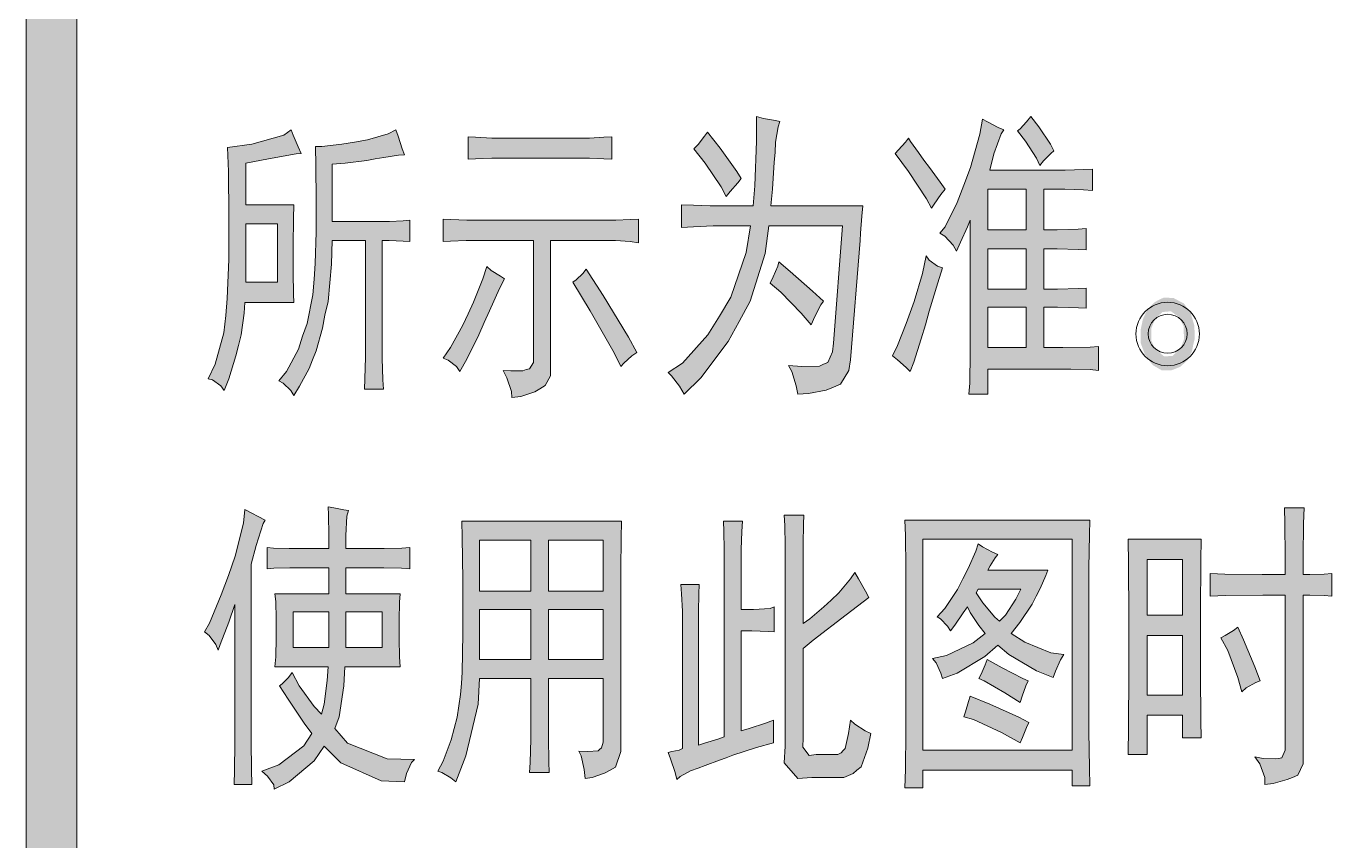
# Model space of a CAD drawing. Header units: millimetres. Extents: x 0 to 414, y 0 to 292.
# Drawn here: x 354.72 to 366.88, y 156.89 to 164.47 of the extents above; entities that cross this region are included whole.
import ezdxf

# ---------------------------------------------------------------- set-up
doc = ezdxf.new("R2010")
doc.units = ezdxf.units.MM

msp = doc.modelspace()

# ---------------------------------------------------------------- hatches: boundary and pattern name
h = msp.add_hatch(color=0)
h.dxf.hatch_style = 2
h.paths.add_polyline_path([(355.194306, 9.846028), (354.721583, 9.846028), (354.721583, 282.620861), (355.194306, 282.620861)])
h = msp.add_hatch(color=0)
h.dxf.hatch_style = 2
h.paths.add_polyline_path([(361.741861, 163.583056), (361.724222, 163.533667), (361.699528, 163.389028), (361.696, 163.293778), (361.688944, 163.202056), (361.671306, 162.951583), (361.657194, 162.796361), (362.514444, 162.796361), (362.503861, 162.701111), (362.493278, 162.542361), (362.48975, 162.475333), (362.398028, 161.364083), (362.383917, 161.265306), (362.306306, 161.138306), (362.239278, 161.110083), (362.17225, 161.081861), (362.006444, 161.050111), (361.907667, 161.043056), (361.893556, 161.120667), (361.851222, 161.254722), (361.823, 161.311167), (361.946472, 161.300583), (362.10875, 161.304111), (362.147556, 161.32175), (362.186361, 161.339389), (362.232222, 161.438167), (362.239278, 161.519306), (362.323944, 162.609389), (361.639556, 162.609389), (361.604278, 162.351861), (361.463167, 161.910889), (361.360861, 161.720389), (361.258556, 161.533417), (361.004556, 161.19475), (360.849333, 161.043056), (360.807, 161.117139), (360.732917, 161.215917), (360.701167, 161.244139), (360.835222, 161.332333), (361.071583, 161.596917), (361.177417, 161.769778), (361.28325, 161.946167), (361.427889, 162.362444), (361.466694, 162.609389), (361.191528, 162.609389), (361.120972, 162.609389), (360.937528, 162.602333), (360.824639, 162.595278), (360.824639, 162.806944), (360.937528, 162.803417), (361.09275, 162.796361), (361.131556, 162.796361), (361.491389, 162.796361), (361.509028, 162.983333), (361.523139, 163.399611), (361.523139, 163.628917), (361.590167, 163.611278), (361.699528, 163.590111)])
h = msp.add_hatch(color=0)
h.paths.add_polyline_path([(363.230583, 162.542361), (363.279972, 162.602333), (363.392861, 162.828111), (363.452833, 162.990389), (363.516333, 163.152667), (363.604528, 163.463111), (363.629222, 163.604222), (363.675083, 163.579528), (363.773861, 163.526611), (363.826778, 163.505444), (363.802083, 163.466639), (363.735056, 163.279667), (363.69625, 163.127972), (364.303028, 163.127972), (364.398278, 163.127972), (364.571139, 163.135028), (364.652278, 163.138556), (364.652278, 162.941), (364.567611, 162.944528), (364.39475, 162.951583), (364.303028, 162.951583), (364.200722, 162.951583), (364.200722, 162.574111), (364.324194, 162.574111), (364.518222, 162.581167), (364.592306, 162.584694), (364.592306, 162.387139), (364.518222, 162.390667), (364.324194, 162.397722), (364.200722, 162.397722), (364.200722, 162.02025), (364.327722, 162.02025), (364.52175, 162.027306), (364.592306, 162.030833), (364.592306, 161.843861), (364.52175, 161.847389), (364.327722, 161.854444), (364.200722, 161.854444), (364.200722, 161.476972), (364.377111, 161.476972), (364.631111, 161.4805), (364.708722, 161.487556), (364.708722, 161.265306), (364.631111, 161.272361), (364.451194, 161.275889), (364.352417, 161.275889), (363.678611, 161.275889), (363.678611, 161.043056), (363.502222, 161.043056), (363.509278, 161.145361), (363.512806, 161.427583), (363.512806, 161.611028), (363.512806, 162.662306), (363.488111, 162.602333), (363.424611, 162.457694), (363.385806, 162.376556), (363.354056, 162.429472), (363.276444, 162.514139)])
h.paths.add_polyline_path([(364.034917, 162.02025), (364.034917, 162.397722), (363.678611, 162.397722), (363.678611, 162.02025)])
h.paths.add_polyline_path([(364.034917, 162.574111), (364.034917, 162.951583), (363.678611, 162.951583), (363.678611, 162.574111)])
h.paths.add_polyline_path([(364.034917, 161.476972), (364.034917, 161.854444), (363.678611, 161.854444), (363.678611, 161.476972)])
h = msp.add_hatch(color=0)
h.dxf.hatch_style = 2
h.paths.add_polyline_path([(364.07725, 163.628917), (364.151333, 163.533667), (364.260694, 163.371389), (364.292444, 163.307889), (364.264222, 163.283194), (364.197194, 163.216167), (364.161917, 163.173833), (364.130167, 163.240861), (364.027861, 163.399611), (363.953778, 163.494861), (363.978472, 163.5125), (364.038444, 163.579528)])
h = msp.add_hatch(color=0)
h.paths.add_polyline_path([(357.28275, 163.283194), (357.236889, 163.279667), (356.979361, 163.233806), (356.767694, 163.195), (356.767694, 162.806944), (357.215722, 162.806944), (357.212194, 162.679944), (357.208667, 162.425944), (357.208667, 162.298944), (357.208667, 162.175472), (357.212194, 161.974389), (357.215722, 161.896778), (356.757111, 161.896778), (356.753583, 161.798), (356.725361, 161.596917), (356.700667, 161.498139), (356.675972, 161.399361), (356.608944, 161.187694), (356.566611, 161.078333), (356.534861, 161.120667), (356.45725, 161.177111), (356.418444, 161.187694), (356.481944, 161.32175), (356.563083, 161.614556), (356.580722, 161.776833), (356.594833, 161.935583), (356.608944, 162.298944), (356.608944, 162.4965), (356.608944, 162.697583), (356.605417, 163.117389), (356.598361, 163.339639), (356.824139, 163.371389), (357.120472, 163.456056), (357.191028, 163.505444), (357.208667, 163.456056), (357.254528, 163.346694)])
h.paths.add_polyline_path([(357.064028, 162.087278), (357.064028, 162.630556), (356.767694, 162.630556), (356.767694, 162.087278)])
h = msp.add_hatch(color=0)
h.dxf.hatch_style = 2
h.paths.add_polyline_path([(358.245833, 163.272611), (358.189389, 163.269083), (358.051806, 163.247917), (357.970667, 163.233806), (357.893056, 163.219694), (357.691972, 163.195), (357.572028, 163.184417), (357.572028, 162.651722), (358.048278, 162.651722), (358.104722, 162.651722), (358.231722, 162.658778), (358.295222, 162.662306), (358.295222, 162.46475), (358.231722, 162.468278), (358.101194, 162.475333), (358.037694, 162.475333), (358.037694, 161.487556), (358.037694, 161.378194), (358.04475, 161.177111), (358.048278, 161.088917), (357.871889, 161.088917), (357.875417, 161.187694), (357.882472, 161.388778), (357.882472, 161.487556), (357.882472, 162.475333), (357.572028, 162.475333), (357.564972, 162.253083), (357.533222, 161.907361), (357.505, 161.780361), (357.480306, 161.656889), (357.423861, 161.44875), (357.388583, 161.364083), (357.356833, 161.282944), (357.268639, 161.117139), (357.215722, 161.032472), (357.1875, 161.078333), (357.116944, 161.145361), (357.074611, 161.166528), (357.145167, 161.254722), (357.258056, 161.462861), (357.296861, 161.582806), (357.339194, 161.70275), (357.392111, 161.967333), (357.402694, 162.1155), (357.413278, 162.260139), (357.423861, 162.552944), (357.423861, 162.697583), (357.423861, 162.84575), (357.420333, 163.173833), (357.416806, 163.350222), (357.476778, 163.350222), (357.660222, 163.371389), (357.780167, 163.389028), (357.900111, 163.410194), (358.094139, 163.466639), (358.164694, 163.505444), (358.185861, 163.445472), (358.224667, 163.329056)])
h = msp.add_hatch(color=0)
h.dxf.hatch_style = 2
h.paths.add_polyline_path([(359.910944, 163.427833), (359.967389, 163.427833), (360.101444, 163.434889), (360.175528, 163.438417), (360.175528, 163.230278), (360.101444, 163.233806), (359.967389, 163.240861), (359.910944, 163.240861), (359.145417, 163.240861), (359.057222, 163.240861), (358.905528, 163.233806), (358.8385, 163.230278), (358.8385, 163.438417), (358.905528, 163.434889), (359.057222, 163.427833), (359.145417, 163.427833)])
h = msp.add_hatch(color=0)
h.dxf.hatch_style = 2
h.paths.add_polyline_path([(360.941056, 163.329056), (360.979861, 163.367861), (361.039833, 163.445472), (361.068056, 163.484278), (361.184472, 163.332583), (361.339694, 163.117389), (361.382028, 163.050361), (361.350278, 163.011556), (361.279722, 162.930417), (361.240917, 162.884556), (361.195056, 162.97275), (361.046889, 163.195)])
h = msp.add_hatch(color=0)
h.dxf.hatch_style = 2
h.paths.add_polyline_path([(362.937778, 163.427833), (362.958944, 163.396083), (363.033028, 163.293778), (363.082417, 163.223222), (363.135333, 163.152667), (363.234111, 163.018611), (363.279972, 162.951583), (363.241167, 162.902194), (363.177667, 162.814), (363.152972, 162.775194), (363.107111, 162.863389), (362.937778, 163.117389), (362.814306, 163.283194), (362.846056, 163.318472), (362.909556, 163.389028)])
h = msp.add_hatch(color=0)
h.dxf.hatch_style = 2
h.paths.add_polyline_path([(360.161417, 162.662306), (360.214333, 162.662306), (360.348389, 162.669361), (360.426, 162.672889), (360.426, 162.454167), (360.348389, 162.46475), (360.210806, 162.475333), (360.150833, 162.475333), (359.604028, 162.475333), (359.604028, 161.275889), (359.604028, 161.215917), (359.554639, 161.124194), (359.50525, 161.092444), (359.459389, 161.064222), (359.328861, 161.021889), (359.244194, 161.011306), (359.240667, 161.06775), (359.198333, 161.19475), (359.163056, 161.265306), (359.237139, 161.261778), (359.3465, 161.261778), (359.37825, 161.272361), (359.41, 161.279417), (359.445278, 161.339389), (359.445278, 161.388778), (359.445278, 162.475333), (358.905528, 162.475333), (358.820861, 162.475333), (358.672694, 162.468278), (358.605667, 162.46475), (358.605667, 162.672889), (358.676222, 162.669361), (358.824389, 162.662306), (358.905528, 162.662306)])
h = msp.add_hatch(color=0)
h.dxf.hatch_style = 2
h.paths.add_polyline_path([(359.177167, 162.119028), (359.131306, 162.027306), (359.036056, 161.819167), (358.986667, 161.709806), (358.937278, 161.596917), (358.824389, 161.371139), (358.760889, 161.254722), (358.729139, 161.300583), (358.651528, 161.360556), (358.605667, 161.378194), (358.672694, 161.476972), (358.789111, 161.685111), (358.8385, 161.790944), (358.887889, 161.900306), (358.976083, 162.119028), (359.011361, 162.231917), (359.053694, 162.196639), (359.138361, 162.143722)])
h = msp.add_hatch(color=0)
h.dxf.hatch_style = 2
h.paths.add_polyline_path([(361.731278, 162.27425), (361.837111, 162.186056), (362.04525, 162.002611), (362.147556, 161.910889), (362.122861, 161.875611), (362.066417, 161.76625), (362.031139, 161.688639), (361.939417, 161.798), (361.748917, 161.992028), (361.650139, 162.076694), (361.678361, 162.136667), (361.720694, 162.235444)])
h = msp.add_hatch(color=0)
h.dxf.hatch_style = 2
h.paths.add_polyline_path([(363.255278, 162.221333), (363.212944, 162.080222), (363.131806, 161.815639), (363.096528, 161.688639), (363.057722, 161.558111), (362.987167, 161.342917), (362.955417, 161.254722), (362.916611, 161.293528), (362.835472, 161.364083), (362.789611, 161.399361), (362.835472, 161.498139), (362.916611, 161.70275), (362.955417, 161.805056), (362.990694, 161.907361), (363.068306, 162.168417), (363.103583, 162.330694), (363.131806, 162.291889), (363.209417, 162.235444)])
h = msp.add_hatch(color=0)
h.dxf.hatch_style = 2
h.paths.add_polyline_path([(359.935639, 162.207222), (360.094389, 161.963806), (360.33075, 161.57575), (360.408361, 161.431111), (360.3625, 161.399361), (360.288417, 161.332333), (360.260194, 161.300583), (360.196694, 161.427583), (359.974444, 161.819167), (359.812167, 162.087278), (359.843917, 162.108444), (359.907417, 162.168417)])
h = msp.add_hatch(color=0)
h.paths.add_polyline_path([(365.583611, 161.741556), (365.60125, 161.681583), (365.604778, 161.561639), (365.590667, 161.505194), (365.580083, 161.445222), (365.534222, 161.357028), (365.498944, 161.325278), (365.467194, 161.297056), (365.386056, 161.265306), (365.340194, 161.265306), (365.297861, 161.265306), (365.213194, 161.314694), (365.174389, 161.364083), (365.139111, 161.417), (365.100306, 161.522833), (365.100306, 161.582806), (365.100306, 161.63925), (365.121472, 161.741556), (365.142639, 161.787417), (365.163806, 161.833278), (365.227306, 161.896778), (365.269639, 161.921472), (365.3155, 161.942639), (365.407222, 161.939111), (365.453083, 161.914417), (365.502472, 161.889722), (365.565972, 161.805056)])
h.paths.add_polyline_path([(365.431917, 161.431111), (365.470722, 161.466389), (365.506, 161.558111), (365.502472, 161.614556), (365.502472, 161.674528), (365.460139, 161.759194), (365.421333, 161.787417), (365.382528, 161.815639), (365.304917, 161.808583), (365.269639, 161.776833), (365.234361, 161.741556), (365.199083, 161.653361), (365.199083, 161.596917), (365.199083, 161.544), (365.241417, 161.455806), (365.280222, 161.427583), (365.319028, 161.395833), (365.396639, 161.399361)])
h = msp.add_hatch(color=0)
h.dxf.hatch_style = 2
h.paths.add_polyline_path([(356.947611, 159.871833), (356.929972, 159.840083), (356.862944, 159.635472), (356.817083, 159.462611), (356.817083, 157.931556), (356.817083, 157.808083), (356.820611, 157.550556), (356.824139, 157.409444), (356.658333, 157.409444), (356.661861, 157.5435), (356.665389, 157.793972), (356.665389, 157.910389), (356.665389, 159.085139), (356.608944, 158.922861), (356.527806, 158.714722), (356.510167, 158.661806), (356.489, 158.714722), (356.4255, 158.795861), (356.383167, 158.831139), (356.429028, 158.912278), (356.538389, 159.176861), (356.605417, 159.356778), (356.668917, 159.536694), (356.746528, 159.843611), (356.757111, 159.970611)])
h = msp.add_hatch(color=0)
h.paths.add_polyline_path([(357.540278, 159.60725), (357.540278, 159.727194), (357.53675, 159.921222), (357.533222, 159.995306), (357.586139, 159.984722), (357.681389, 159.967083), (357.723722, 159.960028), (357.709611, 159.907111), (357.699028, 159.727194), (357.699028, 159.60725), (357.963611, 159.60725), (358.055333, 159.60725), (358.221139, 159.610778), (358.295222, 159.617833), (358.295222, 159.41675), (358.217611, 159.423806), (358.051806, 159.427333), (357.963611, 159.427333), (357.699028, 159.427333), (357.699028, 159.183917), (358.2035, 159.183917), (358.199972, 159.106306), (358.196444, 158.9405), (358.196444, 158.852306), (358.196444, 158.767639), (358.199972, 158.598306), (358.2035, 158.506583), (357.688444, 158.506583), (357.681389, 158.330194), (357.635528, 158.040917), (357.596722, 157.931556), (357.713139, 157.793972), (358.083556, 157.649333), (358.337556, 157.642278), (358.309333, 157.614056), (358.263472, 157.51175), (358.245833, 157.434139), (358.027111, 157.444722), (357.653167, 157.610528), (357.497944, 157.76575), (357.402694, 157.631694), (357.169861, 157.434139), (357.032278, 157.367111), (357.02875, 157.405917), (356.968778, 157.487056), (356.915861, 157.532917), (357.074611, 157.592889), (357.307444, 157.769278), (357.381528, 157.885694), (357.310972, 157.980944), (357.162806, 158.203194), (357.081667, 158.330194), (357.106361, 158.347833), (357.166333, 158.407806), (357.198083, 158.453667), (357.265111, 158.330194), (357.402694, 158.136167), (357.47325, 158.065611), (357.497944, 158.157333), (357.526167, 158.379583), (357.533222, 158.506583), (357.039333, 158.506583), (357.046389, 158.598306), (357.049917, 158.774694), (357.049917, 158.862889), (357.049917, 158.951083), (357.046389, 159.113361), (357.039333, 159.183917), (357.540278, 159.183917), (357.540278, 159.427333), (357.265111, 159.427333), (357.176917, 159.427333), (357.02875, 159.423806), (356.96525, 159.41675), (356.96525, 159.617833), (357.025222, 159.610778), (357.169861, 159.60725), (357.258056, 159.60725)])
h.paths.add_polyline_path([(358.037694, 158.6865), (358.037694, 159.018111), (357.699028, 159.018111), (357.699028, 158.6865)])
h.paths.add_polyline_path([(357.540278, 158.6865), (357.540278, 159.018111), (357.208667, 159.018111), (357.208667, 158.6865)])
h = msp.add_hatch(color=0)
h.dxf.hatch_style = 2
h.paths.add_polyline_path([(361.964111, 159.917694), (361.960583, 159.833028), (361.957056, 159.646056), (361.957056, 159.540222), (361.957056, 158.90875), (362.020556, 158.951083), (362.151083, 159.063972), (362.218111, 159.127472), (362.288667, 159.1945), (362.398028, 159.325028), (362.440361, 159.385), (362.472111, 159.325028), (362.539139, 159.208611), (362.570889, 159.152167), (362.359222, 158.989889), (362.052306, 158.753528), (361.957056, 158.675917), (361.957056, 157.843361), (361.953528, 157.758694), (362.0135, 157.681083), (362.080528, 157.688139), (362.263972, 157.688139), (362.281611, 157.688139), (362.313361, 157.705778), (362.331, 157.726944), (362.348639, 157.744583), (362.380389, 157.885694), (362.398028, 158.009167), (362.440361, 157.970361), (362.535611, 157.910389), (362.588528, 157.885694), (362.560306, 157.748111), (362.496806, 157.57525), (362.458, 157.5435), (362.422722, 157.51175), (362.338056, 157.476472), (362.288667, 157.476472), (362.038194, 157.476472), (361.907667, 157.465889), (361.780667, 157.610528), (361.79125, 157.76575), (361.79125, 159.540222), (361.79125, 159.635472), (361.787722, 159.822444), (361.780667, 159.917694)])
h = msp.add_hatch(color=0)
h.dxf.hatch_style = 2
h.paths.add_polyline_path([(366.447917, 159.363833), (366.447917, 159.529639), (366.444389, 159.840083), (366.440861, 159.984722), (366.624306, 159.984722), (366.61725, 159.840083), (366.613722, 159.529639), (366.613722, 159.363833), (366.677222, 159.363833), (366.811278, 159.367361), (366.881833, 159.374417), (366.881833, 159.16275), (366.811278, 159.169806), (366.677222, 159.173333), (366.613722, 159.173333), (366.613722, 157.688139), (366.613722, 157.603472), (366.564333, 157.497639), (366.514944, 157.476472), (366.465556, 157.455306), (366.335028, 157.420028), (366.257417, 157.409444), (366.257417, 157.476472), (366.211556, 157.603472), (366.165694, 157.666972), (366.243306, 157.652861), (366.356194, 157.649333), (366.384417, 157.652861), (366.416167, 157.659917), (366.447917, 157.730472), (366.447917, 157.7975), (366.447917, 159.173333), (366.239778, 159.173333), (365.890528, 159.169806), (365.749417, 159.16275), (365.749417, 159.374417), (365.883472, 159.367361), (366.232722, 159.363833)])
h = msp.add_hatch(color=0)
h.paths.add_polyline_path([(358.556278, 157.532917), (358.605667, 157.628167), (358.67975, 157.825722), (358.707972, 157.931556), (358.736194, 158.037389), (358.767944, 158.249056), (358.775, 158.351361), (358.782056, 158.457194), (358.789111, 158.8135), (358.789111, 159.063972), (358.789111, 159.310917), (358.782056, 159.713083), (358.778528, 159.86125), (360.26725, 159.86125), (360.263722, 159.698972), (360.260194, 159.413222), (360.260194, 159.286222), (360.260194, 157.832778), (360.260194, 157.716361), (360.210806, 157.571722), (360.161417, 157.5435), (360.1085, 157.515278), (359.992083, 157.476472), (359.928583, 157.465889), (359.918, 157.550556), (359.889778, 157.677556), (359.868611, 157.719889), (359.953278, 157.716361), (360.048528, 157.723417), (360.062639, 157.737528), (360.080278, 157.751639), (360.094389, 157.804556), (360.094389, 157.843361), (360.094389, 158.397222), (359.586389, 158.397222), (359.586389, 157.963306), (359.586389, 157.843361), (359.589917, 157.621111), (359.593444, 157.522333), (359.41, 157.522333), (359.417056, 157.614056), (359.420583, 157.832778), (359.420583, 157.952722), (359.420583, 158.397222), (358.944333, 158.397222), (358.930222, 158.157333), (358.817333, 157.677556), (358.722083, 157.434139), (358.676222, 157.472944), (358.591556, 157.522333)])
h.paths.add_polyline_path([(360.094389, 159.208611), (360.094389, 159.684861), (359.586389, 159.684861), (359.586389, 159.208611)])
h.paths.add_polyline_path([(360.094389, 158.573611), (360.094389, 159.039278), (359.586389, 159.039278), (359.586389, 158.573611)])
h.paths.add_polyline_path([(359.420583, 159.208611), (359.420583, 159.684861), (358.944333, 159.684861), (358.944333, 159.208611)])
h.paths.add_polyline_path([(359.420583, 158.573611), (359.420583, 159.039278), (358.944333, 159.039278), (358.944333, 158.573611)])
h = msp.add_hatch(color=0)
h.dxf.hatch_style = 2
h.paths.add_polyline_path([(361.681889, 157.7975), (361.523139, 157.755167), (361.304417, 157.684611), (361.240917, 157.659917), (361.177417, 157.635222), (361.046889, 157.585833), (360.979861, 157.561139), (360.909306, 157.536444), (360.814056, 157.483528), (360.782306, 157.455306), (360.764667, 157.522333), (360.722333, 157.649333), (360.701167, 157.709306), (360.736444, 157.716361), (360.803472, 157.730472), (360.835222, 157.744583), (360.835222, 158.951083), (360.835222, 159.025167), (360.824639, 159.183917), (360.817583, 159.272111), (360.990444, 159.272111), (360.986917, 159.183917), (360.983389, 159.018111), (360.983389, 158.9405), (360.983389, 157.776333), (361.039833, 157.793972), (361.163306, 157.832778), (361.223278, 157.853944), (361.223278, 159.519056), (361.223278, 159.596667), (361.21975, 159.766), (361.216222, 159.86125), (361.392611, 159.86125), (361.385556, 159.766), (361.382028, 159.596667), (361.382028, 159.519056), (361.382028, 159.039278), (361.494917, 159.039278), (361.650139, 159.049861), (361.688944, 159.063972), (361.688944, 158.831139), (361.636028, 158.834667), (361.480806, 158.841722), (361.382028, 158.841722), (361.382028, 157.910389), (361.456111, 157.931556), (361.607806, 157.980944), (361.681889, 158.009167)])
h = msp.add_hatch(color=0)
h.paths.add_polyline_path([(364.627583, 159.871833), (364.624056, 159.73425), (364.617, 159.427333), (364.617, 159.261528), (364.617, 158.076194), (364.617, 157.903333), (364.624056, 157.564667), (364.627583, 157.398861), (364.461778, 157.398861), (364.461778, 157.5435), (363.071833, 157.5435), (363.071833, 157.377694), (362.906028, 157.377694), (362.909556, 157.550556), (362.913083, 157.903333), (362.913083, 158.086778), (362.913083, 159.261528), (362.913083, 159.423806), (362.909556, 159.727194), (362.906028, 159.871833)])
h.paths.add_polyline_path([(364.461778, 157.730472), (364.461778, 159.695444), (363.071833, 159.695444), (363.071833, 157.730472)])
h = msp.add_hatch(color=0)
h.paths.add_polyline_path([(365.66475, 159.695444), (365.661222, 159.494361), (365.657694, 159.011056), (365.657694, 158.728833), (365.657694, 158.446611), (365.661222, 158.002111), (365.66475, 157.843361), (365.491889, 157.843361), (365.491889, 158.055028), (365.160278, 158.055028), (365.160278, 157.688139), (364.983889, 157.688139), (364.987417, 157.942139), (364.990944, 158.453667), (364.990944, 158.707667), (364.990944, 158.968722), (364.987417, 159.462611), (364.983889, 159.695444)])
h.paths.add_polyline_path([(365.491889, 158.242), (365.491889, 158.795861), (365.160278, 158.795861), (365.160278, 158.242)])
h.paths.add_polyline_path([(365.491889, 158.986361), (365.491889, 159.504944), (365.160278, 159.504944), (365.160278, 158.986361)])
h = msp.add_hatch(color=0)
h.paths.add_polyline_path([(363.770333, 159.550806), (363.745639, 159.519056), (363.699778, 159.444972), (363.678611, 159.406167), (364.236, 159.406167), (364.218361, 159.356778), (364.165444, 159.233306), (364.126639, 159.16275), (364.091361, 159.088667), (363.974944, 158.919333), (363.893806, 158.817028), (364.020806, 158.735889), (364.264222, 158.637111), (364.384167, 158.619472), (364.355944, 158.570083), (364.306556, 158.46425), (364.285389, 158.407806), (364.130167, 158.467778), (363.872639, 158.619472), (363.770333, 158.707667), (363.650389, 158.601833), (363.392861, 158.446611), (363.255278, 158.397222), (363.241167, 158.446611), (363.195306, 158.541861), (363.163556, 158.584194), (363.294083, 158.612417), (363.541028, 158.728833), (363.653917, 158.817028), (363.593944, 158.891111), (363.512806, 159.011056), (363.488111, 159.063972), (363.449306, 159.007528), (363.371694, 158.894639), (363.329361, 158.841722), (363.301139, 158.884056), (363.237639, 158.951083), (363.205889, 158.97225), (363.276444, 159.049861), (363.396389, 159.22625), (363.445778, 159.325028), (363.495167, 159.420278), (363.565722, 159.582556), (363.586889, 159.649583), (363.629222, 159.621361), (363.720944, 159.571972)])
h.paths.add_polyline_path([(363.56925, 159.1945), (363.63275, 159.102778), (363.742111, 158.968722), (363.787972, 158.929917), (363.840889, 158.986361), (363.939667, 159.134528), (363.985528, 159.229778), (363.586889, 159.229778)])
h = msp.add_hatch(color=0)
h.dxf.hatch_style = 2
h.paths.add_polyline_path([(366.006944, 158.873472), (366.059861, 158.757056), (366.165694, 158.506583), (366.215083, 158.376056), (366.17275, 158.358417), (366.084556, 158.309028), (366.042222, 158.27375), (366.006944, 158.407806), (365.911694, 158.658278), (365.848194, 158.774694), (365.887, 158.795861), (365.964611, 158.84525)])
h = msp.add_hatch(color=0)
h.dxf.hatch_style = 2
h.paths.add_polyline_path([(363.671556, 158.573611), (363.812667, 158.496), (364.003167, 158.397222), (364.052556, 158.376056), (364.031389, 158.330194), (363.996111, 158.231417), (363.978472, 158.174972), (363.837361, 158.263167), (363.643333, 158.376056), (363.593944, 158.397222), (363.615111, 158.436028), (363.653917, 158.524222)])
h = msp.add_hatch(color=0)
h.dxf.hatch_style = 2
h.paths.add_polyline_path([(363.512806, 158.231417), (363.69625, 158.157333), (363.967889, 158.037389), (364.059611, 157.988), (364.038444, 157.942139), (363.999639, 157.846889), (363.978472, 157.7975), (363.805611, 157.89275), (363.544556, 158.016222), (363.452833, 158.040917), (363.470472, 158.086778), (363.498694, 158.182028)])

# ---------------------------------------------------------------- linework, layer by layer
at = {"color": 0, "lineweight": 0}
for points in [[(355.194306, 9.846028), (354.721583, 9.846028), (354.721583, 282.620861), (355.194306, 282.620861)], [(361.741861, 163.583056), (361.724222, 163.533667), (361.699528, 163.389028), (361.696, 163.293778), (361.688944, 163.202056), (361.671306, 162.951583), (361.657194, 162.796361), (362.514444, 162.796361), (362.503861, 162.701111), (362.493278, 162.542361), (362.48975, 162.475333), (362.398028, 161.364083), (362.383917, 161.265306), (362.306306, 161.138306), (362.239278, 161.110083), (362.17225, 161.081861), (362.006444, 161.050111), (361.907667, 161.043056), (361.893556, 161.120667), (361.851222, 161.254722), (361.823, 161.311167), (361.946472, 161.300583), (362.10875, 161.304111), (362.147556, 161.32175), (362.186361, 161.339389), (362.232222, 161.438167), (362.239278, 161.519306), (362.323944, 162.609389), (361.639556, 162.609389), (361.604278, 162.351861), (361.463167, 161.910889), (361.360861, 161.720389), (361.258556, 161.533417), (361.004556, 161.19475), (360.849333, 161.043056), (360.807, 161.117139), (360.732917, 161.215917), (360.701167, 161.244139), (360.835222, 161.332333), (361.071583, 161.596917), (361.177417, 161.769778), (361.28325, 161.946167), (361.427889, 162.362444), (361.466694, 162.609389), (361.191528, 162.609389), (361.120972, 162.609389), (360.937528, 162.602333), (360.824639, 162.595278), (360.824639, 162.806944), (360.937528, 162.803417), (361.09275, 162.796361), (361.131556, 162.796361), (361.491389, 162.796361), (361.509028, 162.983333), (361.523139, 163.399611), (361.523139, 163.628917), (361.590167, 163.611278), (361.699528, 163.590111)], [(363.230583, 162.542361), (363.279972, 162.602333), (363.392861, 162.828111), (363.452833, 162.990389), (363.516333, 163.152667), (363.604528, 163.463111), (363.629222, 163.604222), (363.675083, 163.579528), (363.773861, 163.526611), (363.826778, 163.505444), (363.802083, 163.466639), (363.735056, 163.279667), (363.69625, 163.127972), (364.303028, 163.127972), (364.398278, 163.127972), (364.571139, 163.135028), (364.652278, 163.138556), (364.652278, 162.941), (364.567611, 162.944528), (364.39475, 162.951583), (364.303028, 162.951583), (364.200722, 162.951583), (364.200722, 162.574111), (364.324194, 162.574111), (364.518222, 162.581167), (364.592306, 162.584694), (364.592306, 162.387139), (364.518222, 162.390667), (364.324194, 162.397722), (364.200722, 162.397722), (364.200722, 162.02025), (364.327722, 162.02025), (364.52175, 162.027306), (364.592306, 162.030833), (364.592306, 161.843861), (364.52175, 161.847389), (364.327722, 161.854444), (364.200722, 161.854444), (364.200722, 161.476972), (364.377111, 161.476972), (364.631111, 161.4805), (364.708722, 161.487556), (364.708722, 161.265306), (364.631111, 161.272361), (364.451194, 161.275889), (364.352417, 161.275889), (363.678611, 161.275889), (363.678611, 161.043056), (363.502222, 161.043056), (363.509278, 161.145361), (363.512806, 161.427583), (363.512806, 161.611028), (363.512806, 162.662306), (363.488111, 162.602333), (363.424611, 162.457694), (363.385806, 162.376556), (363.354056, 162.429472), (363.276444, 162.514139)], [(364.07725, 163.628917), (364.151333, 163.533667), (364.260694, 163.371389), (364.292444, 163.307889), (364.264222, 163.283194), (364.197194, 163.216167), (364.161917, 163.173833), (364.130167, 163.240861), (364.027861, 163.399611), (363.953778, 163.494861), (363.978472, 163.5125), (364.038444, 163.579528)], [(357.28275, 163.283194), (357.236889, 163.279667), (356.979361, 163.233806), (356.767694, 163.195), (356.767694, 162.806944), (357.215722, 162.806944), (357.212194, 162.679944), (357.208667, 162.425944), (357.208667, 162.298944), (357.208667, 162.175472), (357.212194, 161.974389), (357.215722, 161.896778), (356.757111, 161.896778), (356.753583, 161.798), (356.725361, 161.596917), (356.700667, 161.498139), (356.675972, 161.399361), (356.608944, 161.187694), (356.566611, 161.078333), (356.534861, 161.120667), (356.45725, 161.177111), (356.418444, 161.187694), (356.481944, 161.32175), (356.563083, 161.614556), (356.580722, 161.776833), (356.594833, 161.935583), (356.608944, 162.298944), (356.608944, 162.4965), (356.608944, 162.697583), (356.605417, 163.117389), (356.598361, 163.339639), (356.824139, 163.371389), (357.120472, 163.456056), (357.191028, 163.505444), (357.208667, 163.456056), (357.254528, 163.346694)], [(358.245833, 163.272611), (358.189389, 163.269083), (358.051806, 163.247917), (357.970667, 163.233806), (357.893056, 163.219694), (357.691972, 163.195), (357.572028, 163.184417), (357.572028, 162.651722), (358.048278, 162.651722), (358.104722, 162.651722), (358.231722, 162.658778), (358.295222, 162.662306), (358.295222, 162.46475), (358.231722, 162.468278), (358.101194, 162.475333), (358.037694, 162.475333), (358.037694, 161.487556), (358.037694, 161.378194), (358.04475, 161.177111), (358.048278, 161.088917), (357.871889, 161.088917), (357.875417, 161.187694), (357.882472, 161.388778), (357.882472, 161.487556), (357.882472, 162.475333), (357.572028, 162.475333), (357.564972, 162.253083), (357.533222, 161.907361), (357.505, 161.780361), (357.480306, 161.656889), (357.423861, 161.44875), (357.388583, 161.364083), (357.356833, 161.282944), (357.268639, 161.117139), (357.215722, 161.032472), (357.1875, 161.078333), (357.116944, 161.145361), (357.074611, 161.166528), (357.145167, 161.254722), (357.258056, 161.462861), (357.296861, 161.582806), (357.339194, 161.70275), (357.392111, 161.967333), (357.402694, 162.1155), (357.413278, 162.260139), (357.423861, 162.552944), (357.423861, 162.697583), (357.423861, 162.84575), (357.420333, 163.173833), (357.416806, 163.350222), (357.476778, 163.350222), (357.660222, 163.371389), (357.780167, 163.389028), (357.900111, 163.410194), (358.094139, 163.466639), (358.164694, 163.505444), (358.185861, 163.445472), (358.224667, 163.329056)], [(359.910944, 163.427833), (359.967389, 163.427833), (360.101444, 163.434889), (360.175528, 163.438417), (360.175528, 163.230278), (360.101444, 163.233806), (359.967389, 163.240861), (359.910944, 163.240861), (359.145417, 163.240861), (359.057222, 163.240861), (358.905528, 163.233806), (358.8385, 163.230278), (358.8385, 163.438417), (358.905528, 163.434889), (359.057222, 163.427833), (359.145417, 163.427833)], [(360.941056, 163.329056), (360.979861, 163.367861), (361.039833, 163.445472), (361.068056, 163.484278), (361.184472, 163.332583), (361.339694, 163.117389), (361.382028, 163.050361), (361.350278, 163.011556), (361.279722, 162.930417), (361.240917, 162.884556), (361.195056, 162.97275), (361.046889, 163.195)], [(362.937778, 163.427833), (362.958944, 163.396083), (363.033028, 163.293778), (363.082417, 163.223222), (363.135333, 163.152667), (363.234111, 163.018611), (363.279972, 162.951583), (363.241167, 162.902194), (363.177667, 162.814), (363.152972, 162.775194), (363.107111, 162.863389), (362.937778, 163.117389), (362.814306, 163.283194), (362.846056, 163.318472), (362.909556, 163.389028)], [(364.034917, 162.574111), (364.034917, 162.951583), (363.678611, 162.951583), (363.678611, 162.574111)], [(357.064028, 162.087278), (357.064028, 162.630556), (356.767694, 162.630556), (356.767694, 162.087278)], [(360.161417, 162.662306), (360.214333, 162.662306), (360.348389, 162.669361), (360.426, 162.672889), (360.426, 162.454167), (360.348389, 162.46475), (360.210806, 162.475333), (360.150833, 162.475333), (359.604028, 162.475333), (359.604028, 161.275889), (359.604028, 161.215917), (359.554639, 161.124194), (359.50525, 161.092444), (359.459389, 161.064222), (359.328861, 161.021889), (359.244194, 161.011306), (359.240667, 161.06775), (359.198333, 161.19475), (359.163056, 161.265306), (359.237139, 161.261778), (359.3465, 161.261778), (359.37825, 161.272361), (359.41, 161.279417), (359.445278, 161.339389), (359.445278, 161.388778), (359.445278, 162.475333), (358.905528, 162.475333), (358.820861, 162.475333), (358.672694, 162.468278), (358.605667, 162.46475), (358.605667, 162.672889), (358.676222, 162.669361), (358.824389, 162.662306), (358.905528, 162.662306)], [(364.034917, 162.02025), (364.034917, 162.397722), (363.678611, 162.397722), (363.678611, 162.02025)], [(359.177167, 162.119028), (359.131306, 162.027306), (359.036056, 161.819167), (358.986667, 161.709806), (358.937278, 161.596917), (358.824389, 161.371139), (358.760889, 161.254722), (358.729139, 161.300583), (358.651528, 161.360556), (358.605667, 161.378194), (358.672694, 161.476972), (358.789111, 161.685111), (358.8385, 161.790944), (358.887889, 161.900306), (358.976083, 162.119028), (359.011361, 162.231917), (359.053694, 162.196639), (359.138361, 162.143722)], [(361.731278, 162.27425), (361.837111, 162.186056), (362.04525, 162.002611), (362.147556, 161.910889), (362.122861, 161.875611), (362.066417, 161.76625), (362.031139, 161.688639), (361.939417, 161.798), (361.748917, 161.992028), (361.650139, 162.076694), (361.678361, 162.136667), (361.720694, 162.235444)], [(363.255278, 162.221333), (363.212944, 162.080222), (363.131806, 161.815639), (363.096528, 161.688639), (363.057722, 161.558111), (362.987167, 161.342917), (362.955417, 161.254722), (362.916611, 161.293528), (362.835472, 161.364083), (362.789611, 161.399361), (362.835472, 161.498139), (362.916611, 161.70275), (362.955417, 161.805056), (362.990694, 161.907361), (363.068306, 162.168417), (363.103583, 162.330694), (363.131806, 162.291889), (363.209417, 162.235444)], [(359.935639, 162.207222), (360.094389, 161.963806), (360.33075, 161.57575), (360.408361, 161.431111), (360.3625, 161.399361), (360.288417, 161.332333), (360.260194, 161.300583), (360.196694, 161.427583), (359.974444, 161.819167), (359.812167, 162.087278), (359.843917, 162.108444), (359.907417, 162.168417)], [(364.034917, 161.476972), (364.034917, 161.854444), (363.678611, 161.854444), (363.678611, 161.476972)], [(356.947611, 159.871833), (356.929972, 159.840083), (356.862944, 159.635472), (356.817083, 159.462611), (356.817083, 157.931556), (356.817083, 157.808083), (356.820611, 157.550556), (356.824139, 157.409444), (356.658333, 157.409444), (356.661861, 157.5435), (356.665389, 157.793972), (356.665389, 157.910389), (356.665389, 159.085139), (356.608944, 158.922861), (356.527806, 158.714722), (356.510167, 158.661806), (356.489, 158.714722), (356.4255, 158.795861), (356.383167, 158.831139), (356.429028, 158.912278), (356.538389, 159.176861), (356.605417, 159.356778), (356.668917, 159.536694), (356.746528, 159.843611), (356.757111, 159.970611)], [(357.540278, 159.60725), (357.540278, 159.727194), (357.53675, 159.921222), (357.533222, 159.995306), (357.586139, 159.984722), (357.681389, 159.967083), (357.723722, 159.960028), (357.709611, 159.907111), (357.699028, 159.727194), (357.699028, 159.60725), (357.963611, 159.60725), (358.055333, 159.60725), (358.221139, 159.610778), (358.295222, 159.617833), (358.295222, 159.41675), (358.217611, 159.423806), (358.051806, 159.427333), (357.963611, 159.427333), (357.699028, 159.427333), (357.699028, 159.183917), (358.2035, 159.183917), (358.199972, 159.106306), (358.196444, 158.9405), (358.196444, 158.852306), (358.196444, 158.767639), (358.199972, 158.598306), (358.2035, 158.506583), (357.688444, 158.506583), (357.681389, 158.330194), (357.635528, 158.040917), (357.596722, 157.931556), (357.713139, 157.793972), (358.083556, 157.649333), (358.337556, 157.642278), (358.309333, 157.614056), (358.263472, 157.51175), (358.245833, 157.434139), (358.027111, 157.444722), (357.653167, 157.610528), (357.497944, 157.76575), (357.402694, 157.631694), (357.169861, 157.434139), (357.032278, 157.367111), (357.02875, 157.405917), (356.968778, 157.487056), (356.915861, 157.532917), (357.074611, 157.592889), (357.307444, 157.769278), (357.381528, 157.885694), (357.310972, 157.980944), (357.162806, 158.203194), (357.081667, 158.330194), (357.106361, 158.347833), (357.166333, 158.407806), (357.198083, 158.453667), (357.265111, 158.330194), (357.402694, 158.136167), (357.47325, 158.065611), (357.497944, 158.157333), (357.526167, 158.379583), (357.533222, 158.506583), (357.039333, 158.506583), (357.046389, 158.598306), (357.049917, 158.774694), (357.049917, 158.862889), (357.049917, 158.951083), (357.046389, 159.113361), (357.039333, 159.183917), (357.540278, 159.183917), (357.540278, 159.427333), (357.265111, 159.427333), (357.176917, 159.427333), (357.02875, 159.423806), (356.96525, 159.41675), (356.96525, 159.617833), (357.025222, 159.610778), (357.169861, 159.60725), (357.258056, 159.60725)], [(361.964111, 159.917694), (361.960583, 159.833028), (361.957056, 159.646056), (361.957056, 159.540222), (361.957056, 158.90875), (362.020556, 158.951083), (362.151083, 159.063972), (362.218111, 159.127472), (362.288667, 159.1945), (362.398028, 159.325028), (362.440361, 159.385), (362.472111, 159.325028), (362.539139, 159.208611), (362.570889, 159.152167), (362.359222, 158.989889), (362.052306, 158.753528), (361.957056, 158.675917), (361.957056, 157.843361), (361.953528, 157.758694), (362.0135, 157.681083), (362.080528, 157.688139), (362.263972, 157.688139), (362.281611, 157.688139), (362.313361, 157.705778), (362.331, 157.726944), (362.348639, 157.744583), (362.380389, 157.885694), (362.398028, 158.009167), (362.440361, 157.970361), (362.535611, 157.910389), (362.588528, 157.885694), (362.560306, 157.748111), (362.496806, 157.57525), (362.458, 157.5435), (362.422722, 157.51175), (362.338056, 157.476472), (362.288667, 157.476472), (362.038194, 157.476472), (361.907667, 157.465889), (361.780667, 157.610528), (361.79125, 157.76575), (361.79125, 159.540222), (361.79125, 159.635472), (361.787722, 159.822444), (361.780667, 159.917694)], [(366.447917, 159.363833), (366.447917, 159.529639), (366.444389, 159.840083), (366.440861, 159.984722), (366.624306, 159.984722), (366.61725, 159.840083), (366.613722, 159.529639), (366.613722, 159.363833), (366.677222, 159.363833), (366.811278, 159.367361), (366.881833, 159.374417), (366.881833, 159.16275), (366.811278, 159.169806), (366.677222, 159.173333), (366.613722, 159.173333), (366.613722, 157.688139), (366.613722, 157.603472), (366.564333, 157.497639), (366.514944, 157.476472), (366.465556, 157.455306), (366.335028, 157.420028), (366.257417, 157.409444), (366.257417, 157.476472), (366.211556, 157.603472), (366.165694, 157.666972), (366.243306, 157.652861), (366.356194, 157.649333), (366.384417, 157.652861), (366.416167, 157.659917), (366.447917, 157.730472), (366.447917, 157.7975), (366.447917, 159.173333), (366.239778, 159.173333), (365.890528, 159.169806), (365.749417, 159.16275), (365.749417, 159.374417), (365.883472, 159.367361), (366.232722, 159.363833)], [(358.556278, 157.532917), (358.605667, 157.628167), (358.67975, 157.825722), (358.707972, 157.931556), (358.736194, 158.037389), (358.767944, 158.249056), (358.775, 158.351361), (358.782056, 158.457194), (358.789111, 158.8135), (358.789111, 159.063972), (358.789111, 159.310917), (358.782056, 159.713083), (358.778528, 159.86125), (360.26725, 159.86125), (360.263722, 159.698972), (360.260194, 159.413222), (360.260194, 159.286222), (360.260194, 157.832778), (360.260194, 157.716361), (360.210806, 157.571722), (360.161417, 157.5435), (360.1085, 157.515278), (359.992083, 157.476472), (359.928583, 157.465889), (359.918, 157.550556), (359.889778, 157.677556), (359.868611, 157.719889), (359.953278, 157.716361), (360.048528, 157.723417), (360.062639, 157.737528), (360.080278, 157.751639), (360.094389, 157.804556), (360.094389, 157.843361), (360.094389, 158.397222), (359.586389, 158.397222), (359.586389, 157.963306), (359.586389, 157.843361), (359.589917, 157.621111), (359.593444, 157.522333), (359.41, 157.522333), (359.417056, 157.614056), (359.420583, 157.832778), (359.420583, 157.952722), (359.420583, 158.397222), (358.944333, 158.397222), (358.930222, 158.157333), (358.817333, 157.677556), (358.722083, 157.434139), (358.676222, 157.472944), (358.591556, 157.522333)], [(361.681889, 157.7975), (361.523139, 157.755167), (361.304417, 157.684611), (361.240917, 157.659917), (361.177417, 157.635222), (361.046889, 157.585833), (360.979861, 157.561139), (360.909306, 157.536444), (360.814056, 157.483528), (360.782306, 157.455306), (360.764667, 157.522333), (360.722333, 157.649333), (360.701167, 157.709306), (360.736444, 157.716361), (360.803472, 157.730472), (360.835222, 157.744583), (360.835222, 158.951083), (360.835222, 159.025167), (360.824639, 159.183917), (360.817583, 159.272111), (360.990444, 159.272111), (360.986917, 159.183917), (360.983389, 159.018111), (360.983389, 158.9405), (360.983389, 157.776333), (361.039833, 157.793972), (361.163306, 157.832778), (361.223278, 157.853944), (361.223278, 159.519056), (361.223278, 159.596667), (361.21975, 159.766), (361.216222, 159.86125), (361.392611, 159.86125), (361.385556, 159.766), (361.382028, 159.596667), (361.382028, 159.519056), (361.382028, 159.039278), (361.494917, 159.039278), (361.650139, 159.049861), (361.688944, 159.063972), (361.688944, 158.831139), (361.636028, 158.834667), (361.480806, 158.841722), (361.382028, 158.841722), (361.382028, 157.910389), (361.456111, 157.931556), (361.607806, 157.980944), (361.681889, 158.009167)], [(364.627583, 159.871833), (364.624056, 159.73425), (364.617, 159.427333), (364.617, 159.261528), (364.617, 158.076194), (364.617, 157.903333), (364.624056, 157.564667), (364.627583, 157.398861), (364.461778, 157.398861), (364.461778, 157.5435), (363.071833, 157.5435), (363.071833, 157.377694), (362.906028, 157.377694), (362.909556, 157.550556), (362.913083, 157.903333), (362.913083, 158.086778), (362.913083, 159.261528), (362.913083, 159.423806), (362.909556, 159.727194), (362.906028, 159.871833)], [(359.420583, 159.208611), (359.420583, 159.684861), (358.944333, 159.684861), (358.944333, 159.208611)], [(360.094389, 159.208611), (360.094389, 159.684861), (359.586389, 159.684861), (359.586389, 159.208611)], [(364.461778, 157.730472), (364.461778, 159.695444), (363.071833, 159.695444), (363.071833, 157.730472)], [(365.66475, 159.695444), (365.661222, 159.494361), (365.657694, 159.011056), (365.657694, 158.728833), (365.657694, 158.446611), (365.661222, 158.002111), (365.66475, 157.843361), (365.491889, 157.843361), (365.491889, 158.055028), (365.160278, 158.055028), (365.160278, 157.688139), (364.983889, 157.688139), (364.987417, 157.942139), (364.990944, 158.453667), (364.990944, 158.707667), (364.990944, 158.968722), (364.987417, 159.462611), (364.983889, 159.695444)], [(363.770333, 159.550806), (363.745639, 159.519056), (363.699778, 159.444972), (363.678611, 159.406167), (364.236, 159.406167), (364.218361, 159.356778), (364.165444, 159.233306), (364.126639, 159.16275), (364.091361, 159.088667), (363.974944, 158.919333), (363.893806, 158.817028), (364.020806, 158.735889), (364.264222, 158.637111), (364.384167, 158.619472), (364.355944, 158.570083), (364.306556, 158.46425), (364.285389, 158.407806), (364.130167, 158.467778), (363.872639, 158.619472), (363.770333, 158.707667), (363.650389, 158.601833), (363.392861, 158.446611), (363.255278, 158.397222), (363.241167, 158.446611), (363.195306, 158.541861), (363.163556, 158.584194), (363.294083, 158.612417), (363.541028, 158.728833), (363.653917, 158.817028), (363.593944, 158.891111), (363.512806, 159.011056), (363.488111, 159.063972), (363.449306, 159.007528), (363.371694, 158.894639), (363.329361, 158.841722), (363.301139, 158.884056), (363.237639, 158.951083), (363.205889, 158.97225), (363.276444, 159.049861), (363.396389, 159.22625), (363.445778, 159.325028), (363.495167, 159.420278), (363.565722, 159.582556), (363.586889, 159.649583), (363.629222, 159.621361), (363.720944, 159.571972)], [(365.491889, 158.986361), (365.491889, 159.504944), (365.160278, 159.504944), (365.160278, 158.986361)], [(363.56925, 159.1945), (363.63275, 159.102778), (363.742111, 158.968722), (363.787972, 158.929917), (363.840889, 158.986361), (363.939667, 159.134528), (363.985528, 159.229778), (363.586889, 159.229778)], [(357.540278, 158.6865), (357.540278, 159.018111), (357.208667, 159.018111), (357.208667, 158.6865)], [(358.037694, 158.6865), (358.037694, 159.018111), (357.699028, 159.018111), (357.699028, 158.6865)], [(359.420583, 158.573611), (359.420583, 159.039278), (358.944333, 159.039278), (358.944333, 158.573611)], [(360.094389, 158.573611), (360.094389, 159.039278), (359.586389, 159.039278), (359.586389, 158.573611)], [(366.006944, 158.873472), (366.059861, 158.757056), (366.165694, 158.506583), (366.215083, 158.376056), (366.17275, 158.358417), (366.084556, 158.309028), (366.042222, 158.27375), (366.006944, 158.407806), (365.911694, 158.658278), (365.848194, 158.774694), (365.887, 158.795861), (365.964611, 158.84525)], [(365.491889, 158.242), (365.491889, 158.795861), (365.160278, 158.795861), (365.160278, 158.242)], [(363.671556, 158.573611), (363.812667, 158.496), (364.003167, 158.397222), (364.052556, 158.376056), (364.031389, 158.330194), (363.996111, 158.231417), (363.978472, 158.174972), (363.837361, 158.263167), (363.643333, 158.376056), (363.593944, 158.397222), (363.615111, 158.436028), (363.653917, 158.524222)], [(363.512806, 158.231417), (363.69625, 158.157333), (363.967889, 158.037389), (364.059611, 157.988), (364.038444, 157.942139), (363.999639, 157.846889), (363.978472, 157.7975), (363.805611, 157.89275), (363.544556, 158.016222), (363.452833, 158.040917), (363.470472, 158.086778), (363.498694, 158.182028)]]:
    msp.add_lwpolyline(points, close=True, dxfattribs=at)
for centre, radius in [((365.352542, 161.603972), 0.295451), ((365.352542, 161.605736), 0.181681)]:
    msp.add_circle(centre, radius, dxfattribs=at)

doc.saveas('drawing.dxf')
